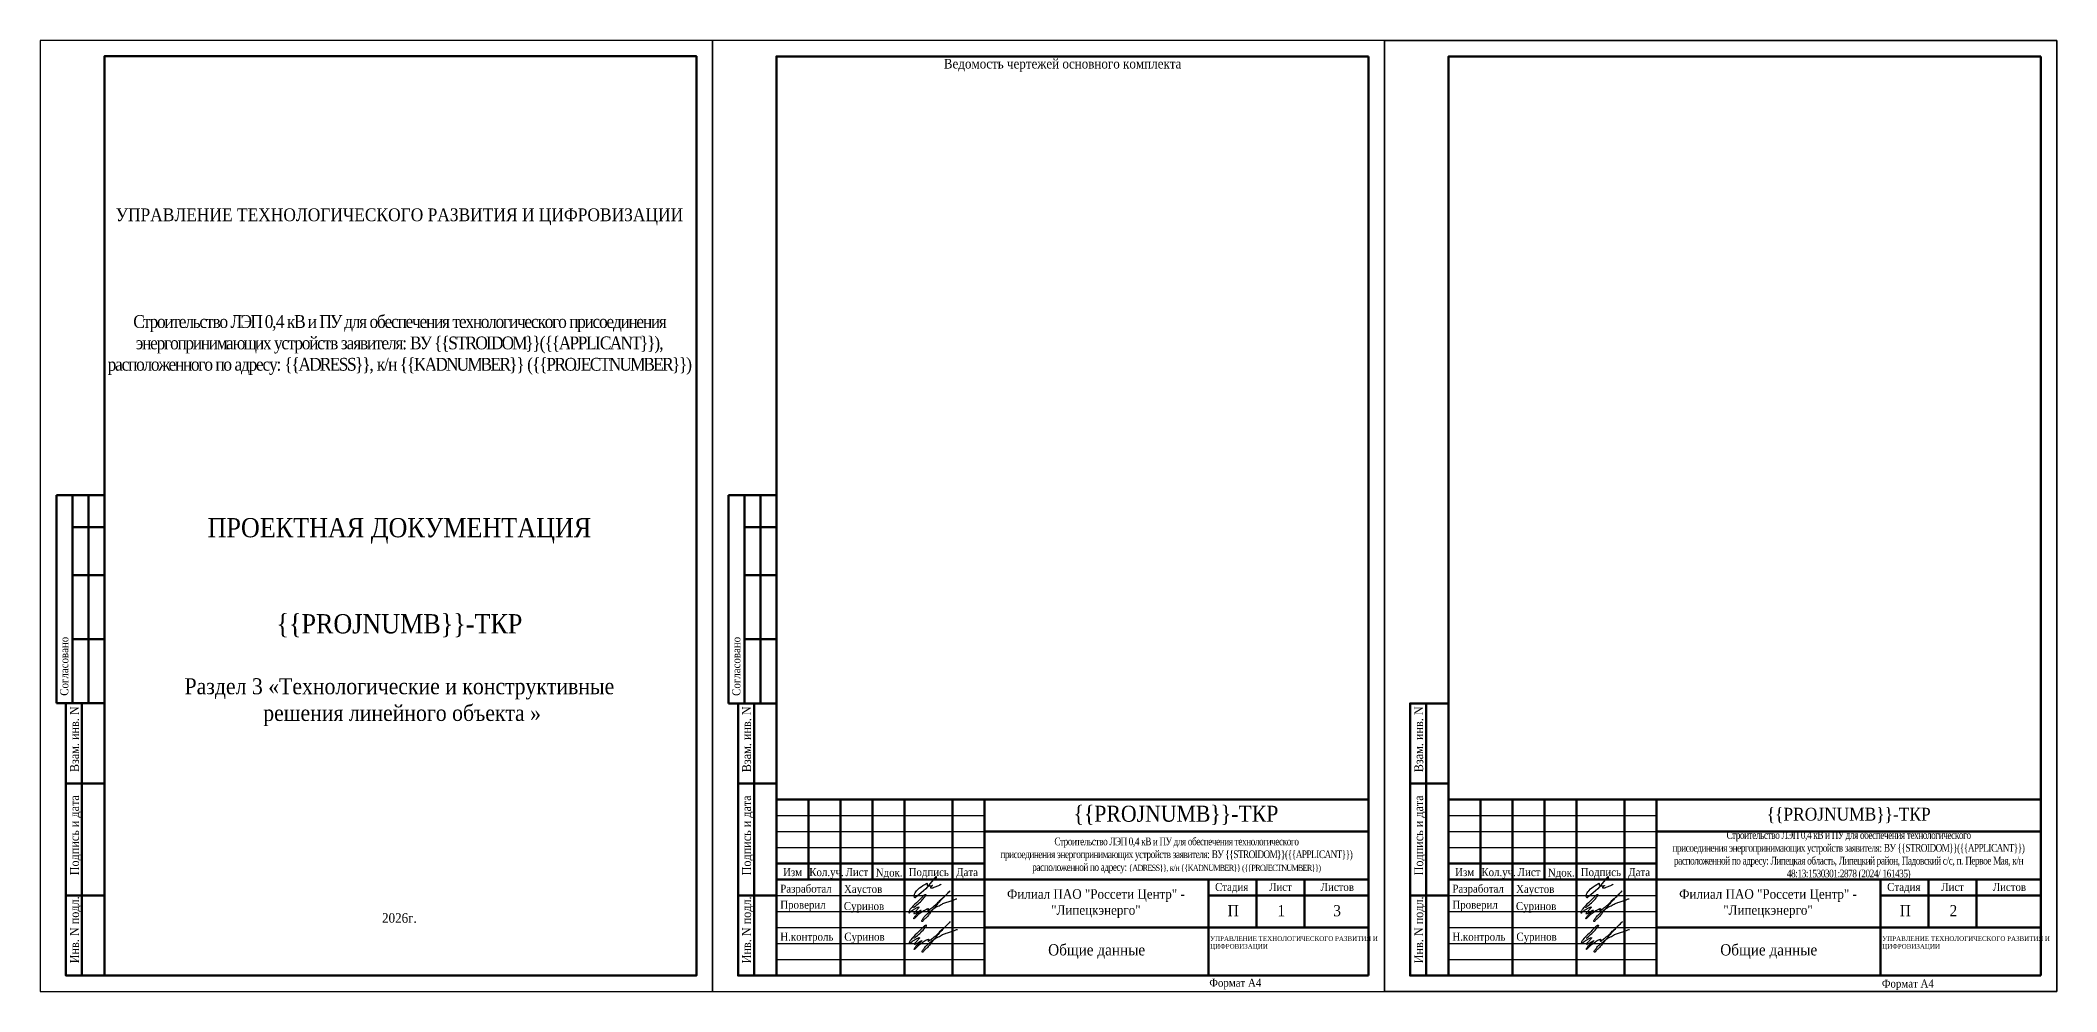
# Model space of a CAD drawing. Header units: millimetres. Extents: x 2174 to 9129, y 1758 to 2055.
# Drawn here: x 5744 to 6374, y 1758 to 2055 of the extents above; entities that cross this region are included whole.
import ezdxf

# ---------------------------------------------------------------- set-up
doc = ezdxf.new("R2010")
doc.units = ezdxf.units.MM
doc.layers.add('П', color=7, linetype='Continuous')
doc.layers.add('Чертеж', color=7, linetype='Continuous')
doc.styles.add('СПДС_BOLD', font='Times New Roman.ttf', dxfattribs={"width": 0.8})
doc.styles.add('стиль1', font='Times New Roman.ttf', dxfattribs={"width": 0.9, "height": 2})
doc.styles.add('стиль2', font='Times New Roman.ttf', dxfattribs={"width": 0.9, "height": 2.5})

# ---------------------------------------------------------------- blocks, each defined once
blk = doc.blocks.new('Штамп б')
at = {"lineweight": 70}
for points in [[(20, 0), (8, 0), (8, 85), (20, 85)], [(13, 0), (13, 85)], [(8, 60), (20, 60)], [(8, 25), (20, 25)]]:
    blk.add_lwpolyline(points, dxfattribs=at)
at = {"lineweight": 25, "style": 'стиль1', "width": 0.9}
for s, p in [('Взам. инв. N', (12.06, 63.49)), ('Подпись и дата', (12.06, 31.28)), ('Инв. N подл.', (12.06, 3.82))]:
    blk.add_text(s, height=2.8, rotation=90, dxfattribs=at).set_placement(p)
blk = doc.blocks.new('A$C5B0935FB')
at = {"lineweight": 70}
for p, q in [((20, 65), (5, 65)), ((5, 0), (5, 65)), ((10, 55), (10, 65)), ((15, 0), (15, 65)), ((20, 0), (20, 65)), ((10, 40), (10, 55)), ((10, 55), (20, 55)), ((10, 20), (10, 40)), ((10, 40), (20, 40)), ((10, 0), (10, 20)), ((10, 20), (20, 20)), ((10, 0), (5, 0)), ((15, 0), (10, 0)), ((20, 0), (15, 0)), ((15, 0), (15, 0))]:
    blk.add_line(p, q, dxfattribs=at)
at = {"lineweight": 25, "style": 'стиль1', "width": 0.9}
blk.add_text('Согласовано', height=2.5, rotation=90, dxfattribs=at).set_placement((8.72, 2.35))
blk = doc.blocks.new('A$C7F1F469D')
at = {"color": 5, "lineweight": 25}
blk.add_spline([(-0.1, 1.78), (1.34, 2.93), (2.75, 4.33), (3.55, 5.31), (3.81, 5.64), (3.86, 5.8), (3.66, 5.81), (3.25, 5.7), (2.89, 5.36), (-1.09, 1.26), (-1.29, 0.98), (-1.47, 0.67), (-1.59, 0.28), (-1.54, 0.16), (-0.98, 0.55), (-0.42, 1.01), (0.34, 1.44), (1.08, 1.86), (1.69, 1.97), (1.62, 1.83), (1.26, 1.37), (0.56, 0.61), (0.16, 0.22), (0, 0), (0.24, -0.04), (0.82, 0.16), (1.44, 0.58), (2.18, 0.95), (2.33, 1.04), (1.93, 0.58), (1.28, 0.02), (0.64, -0.58), (0.1, -1.31), (-0.06, -1.68), (0.13, -1.59), (0.39, -1.41), (1.23, -0.56), (1.62, -0.16), (2.27, 0.27), (2.82, 0.65), (3.41, 1.04), (3.83, 1.25), (4.1, 1.35), (4.33, 1.44), (4.56, 1.45), (4.6, 1.35), (4.48, 1.19), (4.35, 0.92), (4.39, 0.82), (4.59, 0.91), (5.09, 1.34), (6.19, 2.18), (7.41, 3.21), (8.36, 4.22), (9.62, 5.31), (10.99, 6.68), (11.27, 6.98), (9.83, 5.51), (8.6, 4.26), (7.7, 3.28), (7.2, 2.7), (6.74, 2.12), (6.16, 1.41), (5.49, 0.62), (4.74, -0.34), (3.92, -1.29), (3.19, -1.94), (2.91, -2.31), (2.67, -2.58), (2.52, -2.55), (2.49, -2.26), (2.69, -1.9), (3.27, -1.11), (3.8, -0.52), (4.48, 0.07), (5.33, 0.79), (5.97, 1.29), (6.7, 1.77), (7.56, 2.21), (8.83, 2.91), (10.02, 3.35), (11.36, 3.83), (12.55, 4.24), (13.47, 4.57)], degree=3, dxfattribs=at)
blk = doc.blocks.new('Штамп фамилии')
at = {"layer": 'Чертеж', "color": 5, "lineweight": -2}
blk.add_lwpolyline([(47.47, 1.66), (47.54, 1.79), (47.62, 1.93), (47.66, 2.01), (47.7, 2.07), (47.73, 2.13), (47.76, 2.19), (47.76, 2.23), (47.76, 2.32), (47.74, 2.37), (47.71, 2.39), (47.66, 2.4), (47.61, 2.4), (47.56, 2.39), (47.52, 2.38), (47.44, 2.34), (47.38, 2.3), (47.33, 2.24), (47.26, 2.13), (45.27, -0.3), (44.41, -1.31), (42.95, -2.62), (41.21, -4.09), (41.09, -4.15), (41.01, -4.12), (40.97, -4.09), (40.93, -4.02), (40.86, -3.9), (40.8, -3.74), (40.79, -3.59), (40.79, -3.44), (40.82, -3.28), (40.86, -3.13), (40.9, -3.03), (40.96, -2.83), (41.05, -2.63), (41.29, -2.27), (41.56, -1.95), (42.15, -1.36), (42.5, -1), (42.96, -0.67), (43.54, -0.31), (44.11, 0.04), (44.76, 0.4), (44.84, 0.38), (44.86, 0.35), (44.86, 0.3), (44.81, -0.06), (44.88, -0.21), (44.95, -0.28), (45, -0.32), (45.11, -0.38), (45.27, -0.4), (45.46, -0.4), (46.3, -0.35), (46.39, -0.27), (46.46, -0.24), (46.48, -0.25), (46.48, -0.28), (46.47, -0.31), (46.46, -0.34), (46.44, -0.36), (46.39, -0.4), (46.28, -0.48), (45.92, -0.78), (45.89, -0.84), (45.87, -0.89), (45.87, -0.96), (45.9, -1), (46.03, -1.01), (46.17, -1), (46.59, -1), (46.68, -0.99), (46.84, -0.94), (47.03, -0.86), (48.5, -0.28), (48.66, -0.16), (48.81, -0.05), (48.96, 0.03), (49.07, 0.06), (49.21, 0.13)], dxfattribs=at)
at = {"layer": 'Чертеж', "color": 67, "lineweight": -2, "true_color": 0x727430}
for p in [(40.67, -8.99), (40.81, -18.55)]:
    blk.add_blockref('A$C7F1F469D', p, dxfattribs=at)
at = {"color": 7, "char_height": 2.5, "attachment_point": 4, "style": 'стиль1'}
for s, insert, width in [(' Разработал', (-1.9, -1.68), 17), (' Проверил', (-1.9, -6.68), 17), ('Хаустов', (18.85, -1.78), 20), (' Суринов', (17.96, -7.12), 20), (' Н.контроль', (-1.9, -16.68), 17), (' Суринов', (18.1, -16.68), 20)]:
    blk.add_mtext(s, dxfattribs=dict(at, insert=insert, width=width))
blk = doc.blocks.new('A$C31D65421')
blk.add_blockref('Штамп фамилии', (2.24, 18.43))

msp = doc.modelspace()

# ---------------------------------------------------------------- linework, layer by layer
at = {"layer": 'П', "linetype": 'Continuous', "lineweight": 0}
for points in [[(5743.703, 2055.4), (5953.703, 2055.4), (5953.703, 1758.4), (5743.703, 1758.4)], [(5953.703, 2055.4), (6163.703, 2055.4), (6163.703, 1758.4), (5953.703, 1758.4)]]:
    msp.add_lwpolyline(points, close=True, dxfattribs=at)
at = {"layer": 'П', "lineweight": 30}
for points in [[(5743.703, 1758.4), (5953.703, 1758.4), (5953.703, 2055.4), (5743.703, 2055.4)], [(5953.703, 1758.4), (6163.703, 1758.4), (6163.703, 2055.4), (5953.703, 2055.4)]]:
    msp.add_lwpolyline(points, close=True, dxfattribs=at)
at = {"layer": 'П', "linetype": 'Continuous', "lineweight": 30}
for points in [[(6163.703, 2055.4), (6373.703, 2055.4), (6373.703, 1758.4), (6163.703, 1758.4)], [(6163.703, 1758.4), (6373.703, 1758.4), (6373.703, 2055.4), (6163.703, 2055.4)]]:
    msp.add_lwpolyline(points, close=True, dxfattribs=at)
at = {"layer": 'Чертеж', "lineweight": 70}
for p, q in [((6158.703, 1763.4), (6158.703, 2050.4)), ((6368.703, 1763.4), (6368.703, 2050.4)), ((6158.703, 1818.4), (5973.703, 1818.4)), ((5973.703, 1818.4), (5973.703, 1763.4)), ((6368.703, 1818.4), (6183.703, 1818.4)), ((6183.703, 1818.4), (6183.703, 1763.4)), ((6183.703, 1763.4), (6368.703, 1763.4))]:
    msp.add_line(p, q, dxfattribs=at)
msp.add_lwpolyline([(5763.72, 1763.434), (5948.72, 1763.434), (5948.72, 2050.434), (5763.72, 2050.434)], close=True, dxfattribs=at)
for points in [[(6158.703, 2050.4), (5973.703, 2050.4), (5973.703, 1763.4)], [(6368.703, 2050.4), (6183.703, 2050.4), (6183.703, 1763.4)], [(5983.703, 1818.4), (5983.703, 1793.4)], [(5993.703, 1818.4), (5993.703, 1763.4)], [(6003.703, 1818.4), (6003.703, 1793.4)], [(6013.703, 1818.4), (6013.703, 1763.4)], [(6028.703, 1818.4), (6028.703, 1763.4)], [(6038.703, 1818.4), (6038.703, 1763.4)], [(6193.703, 1818.4), (6193.703, 1793.4)], [(6203.703, 1818.4), (6203.703, 1763.4)], [(6213.703, 1818.4), (6213.703, 1793.4)], [(6223.703, 1818.4), (6223.703, 1763.4)], [(6238.703, 1818.4), (6238.703, 1763.4)], [(6248.703, 1818.4), (6248.703, 1763.4)], [(6038.703, 1808.4), (6158.703, 1808.4)], [(6248.703, 1808.4), (6368.703, 1808.4)], [(5973.703, 1798.4), (6038.703, 1798.4)], [(6183.703, 1798.4), (6248.703, 1798.4)], [(5973.703, 1793.4), (6158.703, 1793.4)], [(6108.703, 1793.4), (6108.703, 1763.4)], [(6123.703, 1793.4), (6123.703, 1778.4)], [(6138.703, 1793.4), (6138.703, 1778.4)], [(6183.703, 1793.4), (6368.703, 1793.4)], [(6318.703, 1793.4), (6318.703, 1763.4)], [(6333.703, 1793.4), (6333.703, 1778.4)], [(6348.703, 1793.4), (6348.703, 1778.4)], [(6108.703, 1788.4), (6158.703, 1788.4)], [(6318.703, 1788.4), (6368.703, 1788.4)], [(6038.703, 1778.4), (6158.703, 1778.4)], [(6248.703, 1778.4), (6368.703, 1778.4)], [(5973.703, 1763.4), (6158.703, 1763.4)]]:
    msp.add_lwpolyline(points, dxfattribs=at)
at = {"layer": 'Чертеж', "lineweight": 30}
for points in [[(5973.703, 1813.4), (6038.703, 1813.4)], [(5973.703, 1808.4), (6038.703, 1808.4)], [(6183.703, 1813.4), (6248.703, 1813.4)], [(6183.703, 1808.4), (6248.703, 1808.4)], [(5973.703, 1803.4), (6038.703, 1803.4)], [(6183.703, 1803.4), (6248.703, 1803.4)], [(5973.703, 1788.4), (6038.703, 1788.4)], [(5973.703, 1783.4), (6038.703, 1783.4)], [(6183.703, 1788.4), (6248.703, 1788.4)], [(6183.703, 1783.4), (6248.703, 1783.4)], [(5973.703, 1778.4), (6038.703, 1778.4)], [(6183.703, 1778.4), (6248.703, 1778.4)], [(5973.703, 1773.4), (6038.703, 1773.4)], [(6183.703, 1773.4), (6248.703, 1773.4)], [(5973.703, 1768.4), (6038.703, 1768.4)], [(6183.703, 1768.4), (6248.703, 1768.4)]]:
    msp.add_lwpolyline(points, dxfattribs=at)

# ---------------------------------------------------------------- block references
msp.add_blockref('A$C5B0935FB', (5953.703, 1848.4))
at = {"layer": 'Чертеж'}
msp.add_blockref('A$C5B0935FB', (5743.72, 1848.434), dxfattribs=at)
at = {"layer": 'Чертеж', "lineweight": 25}
for p in [(5743.72, 1763.434), (5953.703, 1763.4), (6163.703, 1763.4)]:
    msp.add_blockref('Штамп б', p, dxfattribs=at)
at = {"layer": 'Чертеж', "linetype": 'Continuous', "lineweight": 0}
for p in [(5973.703, 1773.4), (6183.703, 1773.4)]:
    msp.add_blockref('A$C31D65421', p, dxfattribs=at)

# ---------------------------------------------------------------- texts
at = {"layer": 'Чертеж', "lineweight": 25, "style": 'стиль1', "width": 0.9}
for s, height, p in [('Ведомость чертежей основного комплекта ', 3, (6025.991, 2046.611)), ('Изм', 2.5, (5975.756, 1794.472)), ('Кол.уч.', 2.5, (5983.953, 1794.472)), ('Лист', 2.5, (5995.276, 1794.472)), ('Nдок.', 2.5, (6004.725, 1794.329)), ('Подпись', 2.5, (6015, 1794.472)), ('Дата', 2.5, (6029.842, 1794.472)), ('Изм', 2.5, (6185.756, 1794.472)), ('Кол.уч.', 2.5, (6193.953, 1794.472)), ('Лист', 2.5, (6205.276, 1794.472)), ('Nдок.', 2.5, (6214.725, 1794.329)), ('Подпись', 2.5, (6225, 1794.472)), ('Дата', 2.5, (6239.842, 1794.472)), ('Стадия', 2.5, (6110.75, 1789.84)), ('Лист', 2.5, (6127.623, 1789.84)), ('Листов', 2.5, (6143.721, 1789.84)), ('Стадия', 2.5, (6320.75, 1789.84)), ('Лист', 2.5, (6337.623, 1789.84)), ('Листов', 2.5, (6353.721, 1789.84)), ('П', 3.5, (6114.7, 1781.925)), ('1', 3.5, (6130.249, 1781.925)), ('3', 3.5, (6147.692, 1781.925)), ('П', 3.5, (6324.7, 1781.925)), ('2', 3.5, (6340.249, 1781.925)), ('Формат А4', 2.5, (6108.964, 1759.927)), ('Формат А4', 2.5, (6319.088, 1759.69))]:
    msp.add_text(s, height=height, dxfattribs=at).set_placement(p)
at = {"layer": 'Чертеж', "color": 1, "lineweight": 20, "insert": (5855.893, 2045.789), "char_height": 5, "width": 185.01678, "attachment_point": 2, "style": 'стиль1'}
msp.add_mtext('\\pxqc,t19;{\\C256;\\P\\P\\H0.36x;\\P\\P\\P\\P\\P\\H0.94444x;\\P\\H2.9412x;\\P\\ptz;\\H0.8x;УПРАВЛЕНИЕ ТЕХНОЛОГИЧЕСКОГО РАЗВИТИЯ И ЦИФРОВИЗАЦИИ\\H0.75003x;\\P\\P\\P\\pt19;\\H1.6667x;\\P\\P\\ptz;\\H0.79995x;\\T0.85;Строительство ЛЭП 0,4 кВ и ПУ для обеспечения технологического присоединения энергопринимающих устройств заявителя: ВУ \\{\\{STROIDOM\\}\\}(\\{\\{APPLICANT\\}\\}), расположенного по адресу: \\{\\{ADRESS\\}\\}, к/н \\{\\{KADNUMBER\\}\\} (\\{\\{PROJECTNUMBER\\}\\})\\P\\P\\P\\pt19;\\P\\P\\P\\H1.5x;\\T1;\\PПРОЕКТНАЯ ДОКУМЕНТАЦИЯ\\P\\P\\P\\{\\{PROJNUMB\\}\\}-ТКР\\P\\P\\H0.83332x;Раздел 3 «Технологические и конструктивные\\P решения линейного объекта »\\P\\pi1.9542,t1.1833;\\P\\pi0,t19;\\P\\P\\P\\H1.0001x;\\P\\H0.59994x;\\P\\P\\P2026г.}', dxfattribs=at)
at = {"layer": 'Чертеж', "lineweight": 25, "attachment_point": 5}
for s, insert, char_height, width, style in [('\\{\\{PROJNUMB\\}\\}-ТКР', (6098.508, 1813.442), 5, 119.88502, 'стиль2'), ('\\{\\{PROJNUMB\\}\\}-ТКР', (6308.72, 1813.4), 4, 120.03308, 'стиль2'), ('{\\T0.9;Строительство ЛЭП 0,4 кВ и ПУ для обеспечения технологического\\Pприсоединения энергопринимающих устройств заявителя: ВУ \\{\\{STROIDOM\\}\\}(\\{\\{APPLICANT\\}\\}) расположенной по адресу: Липецкая область, Липецкий район, Падовский с/с, п. Первое Мая, к/н 48:13:1530301:2878 (2024/ 161435)}', (6308.686, 1800.9), 2.4, 120.03319, 'СПДС_BOLD'), ('{\\T0.9;Строительство ЛЭП 0,4 кВ и ПУ для обеспечения технологического\\Pприсоединения энергопринимающих устройств заявителя: ВУ \\{\\{STROIDOM\\}\\}(\\{\\{APPLICANT\\}\\}) расположенной по адресу: \\H0.8x;\\W0.9;\\T0.85;\\{ADRESS\\}\\}, к/н \\{\\{KADNUMBER\\}\\} (\\{\\{PROJECTNUMBER\\}\\})}', (6098.686, 1800.9), 2.4, 120.03319, 'СПДС_BOLD'), ('Филиал ПАО "Россети Центр" - "Липецкэнерго"', (6073.513, 1785.9, 0), 3, 70.37962, 'стиль1'), ('Филиал ПАО "Россети Центр" - "Липецкэнерго"', (6283.513, 1785.9, 0), 3, 70.37962, 'стиль1'), ('Общие данные', (6073.747, 1770.9), 3.5, 70.08803, 'стиль1'), ('\\pxql;{\\fTimes New Roman|b0|i0|c204|p16;\\H0.8x;УПРАВЛЕНИЕ ТЕХНОЛОГИЧЕСКОГО РАЗВИТИЯ И ЦИФРОВИЗАЦИИ}', (6136.299, 1773.521), 1.8, 54.19561, 'стиль2'), ('Общие данные', (6283.747, 1770.9), 3.5, 70.08803, 'стиль1'), ('\\pxql;{\\fTimes New Roman|b0|i0|c204|p16;\\H0.8x;УПРАВЛЕНИЕ ТЕХНОЛОГИЧЕСКОГО РАЗВИТИЯ И ЦИФРОВИЗАЦИИ}', (6346.299, 1773.521), 1.8, 54.19561, 'стиль2')]:
    msp.add_mtext(s, dxfattribs=dict(at, insert=insert, char_height=char_height, width=width, style=style))

doc.saveas('drawing.dxf')
